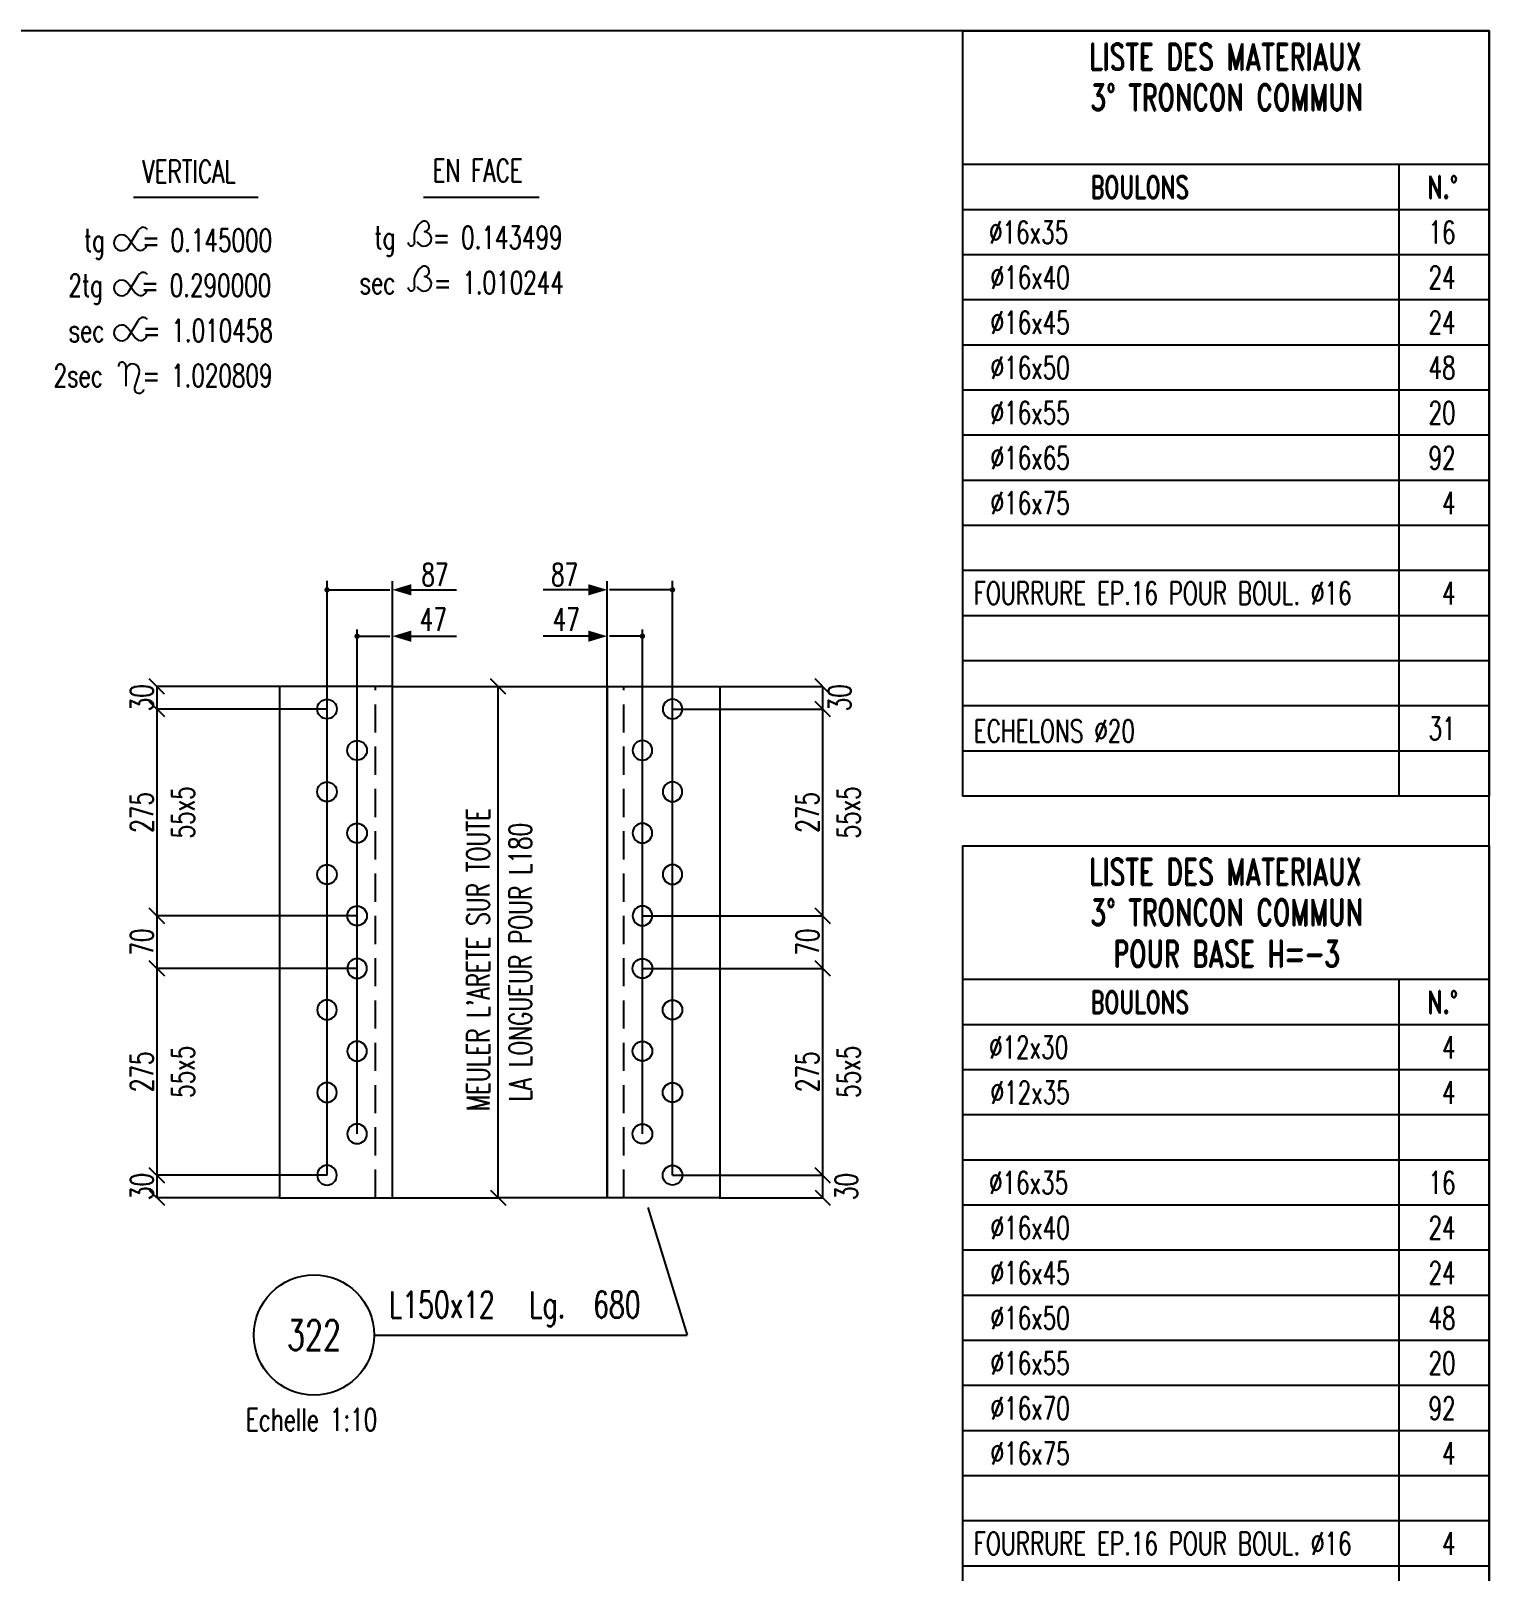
# Model space of a CAD drawing. Extents: x 142141 to 158361, y -119247 to -107767.
# Drawn here: x 154484 to 158361, y -111864 to -107767 of the extents above; entities that cross this region are included whole.
import ezdxf
from ezdxf.enums import TextEntityAlignment as Align

# ---------------------------------------------------------------- set-up
doc = ezdxf.new("R2010")
doc.units = 0
doc.header["$LTSCALE"] = 150
doc.header["$MEASUREMENT"] = 0
doc.linetypes.add('DASHED', pattern=[0.75, 0.5, -0.25])
doc.layers.get('0').update_dxf_attribs({"linetype": 'CONTINUOUS'})
for name, color, linetype in [('ASSI', 6, 'CONTINUOUS'), ('BOLLINI_1', 7, 'CONTINUOUS'), ('FORI', 2, 'CONTINUOUS'), ('LINEA-MEDIA', 7, 'CONTINUOUS'), ('LINEA_ANG', 2, 'CONTINUOUS'), ('LM', 7, 'CONTINUOUS'), ('LP', 3, 'CONTINUOUS'), ('LS', 7, 'CONTINUOUS'), ('QT_MAL', 7, 'CONTINUOUS'), ('QT_MPR', 7, 'CONTINUOUS'), ('TRAT-Y', 7, 'DASHED')]:
    doc.layers.add(name, color=color, linetype=linetype)
doc.styles.add('QUOTE', font='ROMANS8.SHX', dxfattribs={"width": 0.7})
doc.styles.add('RD', font='ROMAND8.SHX', dxfattribs={"width": 0.7})
doc.styles.add('RQL', font='ROMANS8.SHX', dxfattribs={"width": 0.7})
doc.styles.add('RS', font='ROMANS8.shx', dxfattribs={"width": 0.7})
doc.styles.get("Standard").update_dxf_attribs({"font": 'ROMANS8.SHX', "width": 0.7})
doc.dimstyles.new('FRECCE1', dxfattribs={"dimtxt": 60, "dimasz": 6.6667, "dimexe": 0, "dimexo": 0, "dimgap": 1, "dimtad": 1, "dimzin": 0, "dimdsep": 46, "dimtxsty": 'RS', "dimblk1": 'QUOTP', "dimblk2": 'QUOTF', "dimsah": 1, "dimcen": 0, "dimclrd": 2, "dimclre": 2, "dimclrt": 7, "dimadec": 0, "dimazin": 0, "dimtfac": 1, "dimtix": 1, "dimtmove": 2, "dimatfit": 3, "dimldrblk": 'QUOTP', "dimfxl": 1, "dimtolj": 1, "dimtzin": 0, "dimarcsym": 0})
doc.dimstyles.new('TRATTO', dxfattribs={"dimscale": 0, "dimtxt": 60, "dimasz": 40, "dimexe": 0, "dimexo": 0, "dimgap": 10, "dimtad": 1, "dimrnd": 0.5, "dimdsep": 46, "dimtxsty": 'RS', "dimblk1": 'OBLIQUE', "dimblk2": 'OBLIQUE', "dimsah": 1, "dimcen": 0.09, "dimclrd": 2, "dimclre": 2, "dimclrt": 7, "dimadec": 0, "dimazin": 0, "dimtfac": 1, "dimtix": 1, "dimtmove": 2, "dimatfit": 3, "dimfxl": 1, "dimtolj": 1, "dimtzin": 0, "dimarcsym": 0})

# ---------------------------------------------------------------- blocks, each defined once
blk = doc.blocks.new('ASSE98')
blk.add_line((0, 0), (1, 0))
at = {"color": 7, "style": 'QUOTE', "width": 0.5, "flags": 1}
for tag, p in [('TI', (1.3831, 6.8273)), ('DI_S', (1.3831, 6.4218)), ('D_S', (1.3831, 6.0209)), ('E_S', (1.3831, 5.6806)), ('NFORI', (1.3645, 5.2979)), ('ALAR', (1.3635, 4.9325)), ('FAM', (1.3775, 4.5465)), ('ALA', (1.3831, 4.1926)), ('DISP2', (1.3831, 3.8497)), ('DISP1', (1.3831, 3.5069)), ('PINZAF', (1.3831, 3.164)), ('PINZAI', (1.3831, 2.8211)), ('TRP', (1.3831, 2.4783)), ('NP', (1.3831, 2.1354)), ('SV', (1.3831, 1.7926)), ('PESO', (1.3831, 1.4497)), ('QUA', (1.3831, 1.1069)), ('LUN', (1.3831, 0.764)), ('PROF', (1.3831, 0.4211)), ('POS', (1.3831, 0.0783))]:
    blk.add_attdef(tag, p, '', height=0.2, dxfattribs=at)
at = {"color": 7, "flags": 1}
for tag, p in [('LAV1', (3.0743, 6.8285)), ('LAV2', (3.0743, 6.4951)), ('LAV3', (3.0743, 6.1618)), ('LAV4', (3.0743, 5.8285)), ('LAV5', (3.0743, 5.4951)), ('LAV6', (3.0743, 5.1618)), ('LAV7', (3.0743, 4.8285)), ('LAV8', (3.0743, 4.4951)), ('LAV9', (3.0743, 4.1618)), ('LAV10', (3.0743, 3.8285))]:
    blk.add_attdef(tag, p, '', height=0.2, dxfattribs=at)
blk = doc.blocks.new('16')
blk.add_circle((0, 0), 1)
blk = doc.blocks.new('_OBLIQUE')
at = {"color": 0, "linetype": 'ByBlock'}
blk.add_line((-0.5, -0.5), (0.5, 0.5), dxfattribs=at)
blk = doc.blocks.new('*D116')
at = {"layer": 'QT_MPR', "color": 2, "lineweight": -2, "transparency": 16777216}
for p, q in [((155271.1, -109570.7), (154818.7, -109570.7)), ((154818.7, -109570.7), (154818.7, -110120.7)), ((155351.1, -110120.7), (154818.7, -110120.7))]:
    blk.add_line(p, q, dxfattribs=at)
at = {"layer": 'QT_MPR', "color": 2, "lineweight": -2, "transparency": 16777216, "xscale": 40, "yscale": 40, "zscale": 40}
for p, rotation in [((154818.7, -109570.7), 89.99999999664429), ((154818.7, -110120.7), 269.9999999966442)]:
    blk.add_blockref('_OBLIQUE', p, dxfattribs=dict(at, rotation=rotation))
at = {"layer": 'QT_MPR', "color": 7, "transparency": 16777216, "insert": (154888.7, -109845.7), "char_height": 60, "attachment_point": 5, "rotation": 90, "style": 'RS'}
blk.add_mtext('\\A1;55x5', dxfattribs=at)
blk = doc.blocks.new('*D117')
at = {"layer": 'QT_MPR', "color": 2, "lineweight": -2, "transparency": 16777216}
for p, q in [((155271.1, -109570.7), (154818.7, -109570.7)), ((154818.7, -109570.7), (154818.7, -110120.7)), ((155351.1, -110120.7), (154818.7, -110120.7))]:
    blk.add_line(p, q, dxfattribs=at)
at = {"layer": 'QT_MPR', "color": 2, "lineweight": -2, "transparency": 16777216, "xscale": 40, "yscale": 40, "zscale": 40}
for p, rotation in [((154818.7, -109570.7), 89.99999999664429), ((154818.7, -110120.7), 269.9999999966442)]:
    blk.add_blockref('_OBLIQUE', p, dxfattribs=dict(at, rotation=rotation))
at = {"layer": 'QT_MPR', "color": 7, "transparency": 16777216, "insert": (154778.7, -109845.7), "char_height": 60, "attachment_point": 5, "rotation": 90, "style": 'RS'}
blk.add_mtext('\\A1;275', dxfattribs=at)
blk = doc.blocks.new('*D118')
at = {"layer": 'QT_MPR', "color": 2, "lineweight": -2, "transparency": 16777216}
for p, q in [((155351.1, -110120.7), (154818.7, -110120.7)), ((154818.7, -110120.7), (154818.7, -110260.7)), ((155351.1, -110260.7), (154818.7, -110260.7))]:
    blk.add_line(p, q, dxfattribs=at)
at = {"layer": 'QT_MPR', "color": 2, "lineweight": -2, "transparency": 16777216, "xscale": 40, "yscale": 40, "zscale": 40}
for p, rotation in [((154818.7, -110120.7), 89.99999999664429), ((154818.7, -110260.7), 269.9999999966442)]:
    blk.add_blockref('_OBLIQUE', p, dxfattribs=dict(at, rotation=rotation))
at = {"layer": 'QT_MPR', "color": 7, "transparency": 16777216, "insert": (154778.7, -110190.7), "char_height": 60, "attachment_point": 5, "rotation": 90, "style": 'RS'}
blk.add_mtext('\\A1;70', dxfattribs=at)
blk = doc.blocks.new('*D119')
at = {"layer": 'QT_MPR', "color": 2, "lineweight": -2, "transparency": 16777216}
for p, q in [((155351.1, -110260.7), (154818.7, -110260.7)), ((154818.7, -110260.7), (154818.7, -110810.7)), ((155271.1, -110810.7), (154818.7, -110810.7))]:
    blk.add_line(p, q, dxfattribs=at)
at = {"layer": 'QT_MPR', "color": 2, "lineweight": -2, "transparency": 16777216, "xscale": 40, "yscale": 40, "zscale": 40}
for p, rotation in [((154818.7, -110260.7), 89.99999999664429), ((154818.7, -110810.7), 269.9999999966442)]:
    blk.add_blockref('_OBLIQUE', p, dxfattribs=dict(at, rotation=rotation))
at = {"layer": 'QT_MPR', "color": 7, "transparency": 16777216, "insert": (154888.7, -110535.7), "char_height": 60, "attachment_point": 5, "rotation": 90, "style": 'RS'}
blk.add_mtext('\\A1;55x5', dxfattribs=at)
blk = doc.blocks.new('*D120')
at = {"layer": 'QT_MPR', "color": 2, "lineweight": -2, "transparency": 16777216}
for p, q in [((155351.1, -110260.7), (154818.7, -110260.7)), ((154818.7, -110260.7), (154818.7, -110810.7)), ((155271.1, -110810.7), (154818.7, -110810.7))]:
    blk.add_line(p, q, dxfattribs=at)
at = {"layer": 'QT_MPR', "color": 2, "lineweight": -2, "transparency": 16777216, "xscale": 40, "yscale": 40, "zscale": 40}
for p, rotation in [((154818.7, -110260.7), 89.99999999664429), ((154818.7, -110810.7), 269.9999999966442)]:
    blk.add_blockref('_OBLIQUE', p, dxfattribs=dict(at, rotation=rotation))
at = {"layer": 'QT_MPR', "color": 7, "transparency": 16777216, "insert": (154778.7, -110535.7), "char_height": 60, "attachment_point": 5, "rotation": 90, "style": 'RS'}
blk.add_mtext('\\A1;275', dxfattribs=at)
blk = doc.blocks.new('*D121')
at = {"layer": 'QT_MPR', "color": 2, "lineweight": -2, "transparency": 16777216}
for p, q in [((155147.1, -109510.7), (154818.7, -109510.7)), ((154818.7, -109510.7), (154818.7, -109570.7)), ((155271.1, -109570.7), (154818.7, -109570.7))]:
    blk.add_line(p, q, dxfattribs=at)
at = {"layer": 'QT_MPR', "color": 2, "lineweight": -2, "transparency": 16777216, "xscale": 40, "yscale": 40, "zscale": 40}
for p, rotation in [((154818.7, -109510.7), 89.99999999664429), ((154818.7, -109570.7), 269.9999999966442)]:
    blk.add_blockref('_OBLIQUE', p, dxfattribs=dict(at, rotation=rotation))
at = {"layer": 'QT_MPR', "color": 7, "transparency": 16777216, "insert": (154778.7, -109540.7), "char_height": 60, "attachment_point": 5, "rotation": 90, "style": 'RS'}
blk.add_mtext('\\A1;30', dxfattribs=at)
blk = doc.blocks.new('*D122')
at = {"layer": 'QT_MPR', "color": 2, "lineweight": -2, "transparency": 16777216}
for p, q in [((155271.1, -110810.7), (154818.7, -110810.7)), ((154818.7, -110810.7), (154818.7, -110870.7)), ((155147.1, -110870.7), (154818.7, -110870.7))]:
    blk.add_line(p, q, dxfattribs=at)
at = {"layer": 'QT_MPR', "color": 2, "lineweight": -2, "transparency": 16777216, "xscale": 40, "yscale": 40, "zscale": 40}
for p, rotation in [((154818.7, -110810.7), 89.99999999664429), ((154818.7, -110870.7), 269.9999999966442)]:
    blk.add_blockref('_OBLIQUE', p, dxfattribs=dict(at, rotation=rotation))
at = {"layer": 'QT_MPR', "color": 7, "transparency": 16777216, "insert": (154778.7, -110840.7), "char_height": 60, "attachment_point": 5, "rotation": 90, "style": 'RS'}
blk.add_mtext('\\A1;30', dxfattribs=at)
blk = doc.blocks.new('*D123')
at = {"layer": 'QT_MPR', "color": 2, "lineweight": -2, "transparency": 16777216}
for p, q in [((156189.7, -109570.7), (156588.6, -109570.7)), ((156588.6, -109570.7), (156588.6, -110120.7)), ((156109.7, -110120.7), (156588.6, -110120.7))]:
    blk.add_line(p, q, dxfattribs=at)
at = {"layer": 'QT_MPR', "color": 2, "lineweight": -2, "transparency": 16777216, "xscale": 40, "yscale": 40, "zscale": 40}
for p, rotation in [((156588.6, -109570.7), 90), ((156588.6, -110120.7), 270)]:
    blk.add_blockref('_OBLIQUE', p, dxfattribs=dict(at, rotation=rotation))
at = {"layer": 'QT_MPR', "color": 7, "transparency": 16777216, "insert": (156658.6, -109845.7), "char_height": 60, "attachment_point": 5, "rotation": 90, "style": 'RS'}
blk.add_mtext('\\A1;55x5', dxfattribs=at)
blk = doc.blocks.new('*D124')
at = {"layer": 'QT_MPR', "color": 2, "lineweight": -2, "transparency": 16777216}
for p, q in [((156189.7, -109570.7), (156588.6, -109570.7)), ((156588.6, -109570.7), (156588.6, -110120.7)), ((156109.7, -110120.7), (156588.6, -110120.7))]:
    blk.add_line(p, q, dxfattribs=at)
at = {"layer": 'QT_MPR', "color": 2, "lineweight": -2, "transparency": 16777216, "xscale": 40, "yscale": 40, "zscale": 40}
for p, rotation in [((156588.6, -109570.7), 90), ((156588.6, -110120.7), 270)]:
    blk.add_blockref('_OBLIQUE', p, dxfattribs=dict(at, rotation=rotation))
at = {"layer": 'QT_MPR', "color": 7, "transparency": 16777216, "insert": (156548.6, -109845.7), "char_height": 60, "attachment_point": 5, "rotation": 90, "style": 'RS'}
blk.add_mtext('\\A1;275', dxfattribs=at)
blk = doc.blocks.new('*D125')
at = {"layer": 'QT_MPR', "color": 2, "lineweight": -2, "transparency": 16777216}
for p, q in [((156109.7, -110120.7), (156588.6, -110120.7)), ((156588.6, -110120.7), (156588.6, -110260.7)), ((156109.7, -110260.7), (156588.6, -110260.7))]:
    blk.add_line(p, q, dxfattribs=at)
at = {"layer": 'QT_MPR', "color": 2, "lineweight": -2, "transparency": 16777216, "xscale": 40, "yscale": 40, "zscale": 40}
for p, rotation in [((156588.6, -110120.7), 90), ((156588.6, -110260.7), 270)]:
    blk.add_blockref('_OBLIQUE', p, dxfattribs=dict(at, rotation=rotation))
at = {"layer": 'QT_MPR', "color": 7, "transparency": 16777216, "insert": (156548.6, -110190.7), "char_height": 60, "attachment_point": 5, "rotation": 90, "style": 'RS'}
blk.add_mtext('\\A1;70', dxfattribs=at)
blk = doc.blocks.new('*D126')
at = {"layer": 'QT_MPR', "color": 2, "lineweight": -2, "transparency": 16777216}
for p, q in [((156109.7, -110260.7), (156588.6, -110260.7)), ((156588.6, -110260.7), (156588.6, -110810.7)), ((156189.7, -110810.7), (156588.6, -110810.7))]:
    blk.add_line(p, q, dxfattribs=at)
at = {"layer": 'QT_MPR', "color": 2, "lineweight": -2, "transparency": 16777216, "xscale": 40, "yscale": 40, "zscale": 40}
for p, rotation in [((156588.6, -110260.7), 90), ((156588.6, -110810.7), 270)]:
    blk.add_blockref('_OBLIQUE', p, dxfattribs=dict(at, rotation=rotation))
at = {"layer": 'QT_MPR', "color": 7, "transparency": 16777216, "insert": (156658.6, -110535.7), "char_height": 60, "attachment_point": 5, "rotation": 90, "style": 'RS'}
blk.add_mtext('\\A1;55x5', dxfattribs=at)
blk = doc.blocks.new('*D127')
at = {"layer": 'QT_MPR', "color": 2, "lineweight": -2, "transparency": 16777216}
for p, q in [((156109.7, -110260.7), (156588.6, -110260.7)), ((156588.6, -110260.7), (156588.6, -110810.7)), ((156189.7, -110810.7), (156588.6, -110810.7))]:
    blk.add_line(p, q, dxfattribs=at)
at = {"layer": 'QT_MPR', "color": 2, "lineweight": -2, "transparency": 16777216, "xscale": 40, "yscale": 40, "zscale": 40}
for p, rotation in [((156588.6, -110260.7), 90), ((156588.6, -110810.7), 270)]:
    blk.add_blockref('_OBLIQUE', p, dxfattribs=dict(at, rotation=rotation))
at = {"layer": 'QT_MPR', "color": 7, "transparency": 16777216, "insert": (156548.6, -110535.7), "char_height": 60, "attachment_point": 5, "rotation": 90, "style": 'RS'}
blk.add_mtext('\\A1;275', dxfattribs=at)
blk = doc.blocks.new('*D128')
at = {"layer": 'QT_MPR', "color": 2, "lineweight": -2, "transparency": 16777216}
for p, q in [((156313.7, -109510.7), (156588.6, -109510.7)), ((156588.6, -109510.7), (156588.6, -109570.7)), ((156189.7, -109570.7), (156588.6, -109570.7))]:
    blk.add_line(p, q, dxfattribs=at)
at = {"layer": 'QT_MPR', "color": 2, "lineweight": -2, "transparency": 16777216, "xscale": 40, "yscale": 40, "zscale": 40}
for p, rotation in [((156588.6, -109510.7), 90), ((156588.6, -109570.7), 270)]:
    blk.add_blockref('_OBLIQUE', p, dxfattribs=dict(at, rotation=rotation))
at = {"layer": 'QT_MPR', "color": 7, "transparency": 16777216, "insert": (156634.1, -109540.7), "char_height": 60, "attachment_point": 5, "rotation": 90, "style": 'RS'}
blk.add_mtext('\\A1;30', dxfattribs=at)
blk = doc.blocks.new('*D129')
at = {"layer": 'QT_MPR', "color": 2, "lineweight": -2, "transparency": 16777216}
for p, q in [((156189.7, -110810.7), (156588.6, -110810.7)), ((156588.6, -110810.7), (156588.6, -110870.7)), ((156313.7, -110870.7), (156588.6, -110870.7))]:
    blk.add_line(p, q, dxfattribs=at)
at = {"layer": 'QT_MPR', "color": 2, "lineweight": -2, "transparency": 16777216, "xscale": 40, "yscale": 40, "zscale": 40}
for p, rotation in [((156588.6, -110810.7), 90), ((156588.6, -110870.7), 270)]:
    blk.add_blockref('_OBLIQUE', p, dxfattribs=dict(at, rotation=rotation))
at = {"layer": 'QT_MPR', "color": 7, "transparency": 16777216, "insert": (156651.7, -110840.7), "char_height": 60, "attachment_point": 5, "rotation": 90, "style": 'RS'}
blk.add_mtext('\\A1;30', dxfattribs=at)
blk = doc.blocks.new('*D130')
at = {"layer": 'LS', "color": 2, "lineweight": -2, "transparency": 16777216}
for p, q in [((155445.1, -109510.7), (155726.2, -109510.7)), ((155726.2, -110870.7), (155726.2, -109510.7)), ((155445.1, -110870.7), (155726.2, -110870.7))]:
    blk.add_line(p, q, dxfattribs=at)
at = {"layer": 'LS', "color": 2, "lineweight": -2, "transparency": 16777216, "xscale": 40, "yscale": 40, "zscale": 40}
for p, rotation in [((155726.2, -109510.7), 90), ((155726.2, -110870.7), 270)]:
    blk.add_blockref('_OBLIQUE', p, dxfattribs=dict(at, rotation=rotation))
blk = doc.blocks.new('QUOTP')
at = {"layer": 'ASSI', "color": 2, "const_width": 1.07}
blk.add_lwpolyline([(-0.53, 0, 1), (0.53, 0, 1)], format="xyb", close=True, dxfattribs=at)
blk = doc.blocks.new('QUOTF')
at = {"layer": 'LS', "color": 2}
blk.add_line((7.5, 0), (25.5, 0), dxfattribs=at)
blk.add_solid([(7.5, 2.25), (0, 0), (7.5, -2.25)], dxfattribs=at)
blk = doc.blocks.new('*D161')
at = {"layer": 'QT_MAL', "color": 2, "lineweight": -2, "transparency": 16777216}
for p, q in [((155351.1, -109376.9), (155351.1, -109376.9)), ((155357.8, -109376.9), (155438.4, -109376.9)), ((155445.1, -109376.9), (155445.1, -109376.9))]:
    blk.add_line(p, q, dxfattribs=at)
at = {"layer": 'QT_MAL', "color": 2, "lineweight": -2, "transparency": 16777216, "xscale": 6.6667, "yscale": 6.6667, "zscale": 6.6667}
for name, p, rotation in [('QUOTP', (155351.1, -109376.9), 179.9999999966443), ('QUOTF', (155445.1, -109376.9), 359.9999999966443)]:
    blk.add_blockref(name, p, dxfattribs=dict(at, rotation=rotation))
at = {"layer": 'QT_MAL', "color": 7, "transparency": 16777216, "insert": (155553.8, -109332.6), "char_height": 60, "attachment_point": 5, "rotation": 360, "style": 'RS'}
blk.add_mtext('\\A1;47', dxfattribs=at)
blk = doc.blocks.new('*D162')
at = {"layer": 'QT_MAL', "color": 2, "lineweight": -2, "transparency": 16777216}
for p, q in [((155271.1, -109253.5), (155271.1, -109253.5)), ((155277.8, -109253.5), (155438.4, -109253.5)), ((155445.1, -109253.5), (155445.1, -109253.5))]:
    blk.add_line(p, q, dxfattribs=at)
at = {"layer": 'QT_MAL', "color": 2, "lineweight": -2, "transparency": 16777216, "xscale": 6.6667, "yscale": 6.6667, "zscale": 6.6667}
for name, p, rotation in [('QUOTP', (155271.1, -109253.5), 179.9999999966443), ('QUOTF', (155445.1, -109253.5), 359.9999999966443)]:
    blk.add_blockref(name, p, dxfattribs=dict(at, rotation=rotation))
at = {"layer": 'QT_MAL', "color": 7, "transparency": 16777216, "insert": (155557.9, -109213.2), "char_height": 60, "attachment_point": 5, "rotation": 360, "style": 'RS'}
blk.add_mtext('\\A1;87', dxfattribs=at)
blk = doc.blocks.new('xxx')
blk.add_circle((0, 0), 8)
at = {"color": 3, "style": 'RQL', "width": 0.7}
blk.add_attdef('POS', text='', height=4, dxfattribs=at).set_placement((0, 0), align=Align.MIDDLE)
at = {"style": 'RQL', "width": 0.7, "flags": 1}
for tag, p in [('POS1', (-0.39, -5.42)), ('TIPO', (-0.39, -8.66))]:
    blk.add_attdef(tag, p, '', height=2, dxfattribs=at)
blk = doc.blocks.new('*D188')
at = {"layer": 'QT_MAL', "color": 2, "lineweight": -2, "transparency": 16777216}
for p, q in [((156015.7, -109376.9), (156015.7, -109376.9)), ((156103, -109376.9), (156022.4, -109376.9)), ((156109.7, -109376.9), (156109.7, -109376.9))]:
    blk.add_line(p, q, dxfattribs=at)
at = {"layer": 'QT_MAL', "color": 2, "lineweight": -2, "transparency": 16777216, "xscale": 6.6667, "yscale": 6.6667, "zscale": 6.6667}
for name, p, rotation in [('QUOTF', (156015.7, -109376.9), 179.9999999966443), ('QUOTP', (156109.7, -109376.9), 359.9999999966443)]:
    blk.add_blockref(name, p, dxfattribs=dict(at, rotation=rotation))
at = {"layer": 'QT_MAL', "color": 7, "transparency": 16777216, "insert": (155907, -109332.6), "char_height": 60, "attachment_point": 5, "rotation": 360, "style": 'RS'}
blk.add_mtext('\\A1;47', dxfattribs=at)
blk = doc.blocks.new('*D189')
at = {"layer": 'QT_MAL', "color": 2, "lineweight": -2, "transparency": 16777216}
for p, q in [((156015.7, -109253.5), (156015.7, -109253.5)), ((156183, -109253.5), (156022.4, -109253.5)), ((156189.7, -109253.5), (156189.7, -109253.5))]:
    blk.add_line(p, q, dxfattribs=at)
at = {"layer": 'QT_MAL', "color": 2, "lineweight": -2, "transparency": 16777216, "xscale": 6.6667, "yscale": 6.6667, "zscale": 6.6667}
for name, p, rotation in [('QUOTF', (156015.7, -109253.5), 179.9999999966443), ('QUOTP', (156189.7, -109253.5), 359.9999999966443)]:
    blk.add_blockref(name, p, dxfattribs=dict(at, rotation=rotation))
at = {"layer": 'QT_MAL', "color": 7, "transparency": 16777216, "insert": (155902.8, -109213.2), "char_height": 60, "attachment_point": 5, "rotation": 360, "style": 'RS'}
blk.add_mtext('\\A1;87', dxfattribs=at)

msp = doc.modelspace()

# ---------------------------------------------------------------- linework, layer by layer
at = {"layer": 'LINEA-MEDIA'}
for p, q in [((154756.414, -108209.05), (155087.934, -108209.05)), ((155527.792, -108209.05), (155834.755, -108209.05)), ((154742.083, -108317.664), (154761.937, -108343.927)), ((154743.403, -108341.071), (154770.067, -108296.042)), ((154743.403, -108461.243), (154770.067, -108416.214)), ((154742.083, -108437.836), (154761.937, -108464.099)), ((154743.403, -108580.915), (154770.067, -108535.886)), ((154742.083, -108557.508), (154761.937, -108583.771)), ((154736.532, -108658.911), (154736.532, -108711.401)), ((154771.729, -108676.18), (154759.664, -108714.929))]:
    msp.add_line(p, q, dxfattribs=at)
for centre, radius, start, end in [((154782.238, -108303.249), 14.145, 36.935571, 149.368163), ((155554.416, -108315.744), 51.996, 132.141042, 193.778634), ((155529.333, -108286.939), 13.827, 270, 135.157666), ((154725.301, -108330.351), 21.038, 37.08899, 329.368163), ((155495.137, -108329.715), 8.921, 179.906205, 10.244605), ((155529.333, -108320.124), 19.358, 200.722607, 90), ((154775.434, -108333.723), 16.92, 217.08899, 345.851113), ((154782.238, -108423.421), 14.145, 36.935571, 149.368163), ((155554.416, -108435.332), 51.996, 132.141042, 193.778634), ((155529.333, -108406.527), 13.827, 270, 135.157666), ((154725.301, -108450.524), 21.038, 37.08899, 329.368163), ((155495.137, -108449.303), 8.921, 179.906205, 10.244605), ((155529.333, -108439.712), 19.358, 200.722607, 90), ((154775.434, -108453.895), 16.92, 217.08899, 345.851113), ((154782.238, -108543.093), 14.145, 36.935571, 149.368163), ((154725.301, -108570.195), 21.038, 37.08899, 329.368163), ((154775.434, -108573.567), 16.92, 217.08899, 345.851113), ((154726.459, -108658.171), 10.074, 355.786368, 189.399767), ((154754.445, -108670.798), 18.103, 342.70498, 171.681716), ((154771.424, -108718.591), 12.317, 162.70498, 355.007087)]:
    msp.add_arc(centre, radius, start, end, dxfattribs=at)
at = {"layer": 'LINEA_ANG'}
for p, q in [((155445.095, -109510.728), (155145.095, -109510.728)), ((155145.095, -109510.728), (155145.095, -110870.728)), ((155445.095, -110870.728), (155445.095, -109510.728)), ((156015.696, -110870.728), (156015.696, -109510.728)), ((156015.696, -109510.728), (156315.696, -109510.728)), ((156315.696, -109510.728), (156315.696, -110870.728)), ((155145.095, -110870.728), (155445.095, -110870.728)), ((156315.696, -110870.728), (156015.696, -110870.728))]:
    msp.add_line(p, q, dxfattribs=at)
at = {"layer": 'LP'}
for p, q in [((156960.931, -107766.591), (156960.931, -109802.389)), ((156960.931, -107766.591), (158360.931, -107766.591)), ((158360.931, -107766.591), (158360.931, -109802.389)), ((158360.931, -108122.591), (156960.931, -108122.591)), ((158360.931, -108242.574), (156960.931, -108242.574)), ((156960.931, -109934.524), (156960.931, -112210.322)), ((156960.931, -109934.524), (158360.931, -109934.524)), ((158360.931, -109934.524), (158360.931, -112210.322)), ((158360.931, -110290.524), (156960.931, -110290.524)), ((158360.931, -110410.507), (156960.931, -110410.507))]:
    msp.add_line(p, q, dxfattribs=at)
at = {"layer": 'LS', "color": 3}
for p, q in [((158120.66, -108122.591), (158120.66, -109802.389)), ((158120.66, -108122.591), (158120.66, -109802.389)), ((158360.931, -109802.389), (156960.931, -109802.389)), ((158120.66, -110290.524), (158120.66, -112210.322)), ((158120.66, -110290.524), (158120.66, -112210.322))]:
    msp.add_line(p, q, dxfattribs=at)
at = {"layer": 'LS', "color": 6}
for p, q in [((158360.931, -108362.557), (156960.931, -108362.557)), ((158360.931, -108482.557), (156960.931, -108482.557)), ((158360.931, -108602.54), (156960.931, -108602.54)), ((158360.931, -108602.557), (156960.931, -108602.557)), ((158360.931, -108722.524), (156960.931, -108722.524)), ((158360.931, -108722.54), (156960.931, -108722.54)), ((158360.931, -108842.507), (156960.931, -108842.507)), ((158360.931, -108962.49), (156960.931, -108962.49)), ((158360.931, -109082.473), (156960.931, -109082.473)), ((155271.094, -110810.728), (155271.094, -109229.918)), ((155445.095, -109510.728), (155445.095, -109230.73)), ((156015.696, -109510.728), (156015.696, -109230.73)), ((156189.697, -110810.728), (156189.697, -109229.918)), ((158360.931, -109202.456), (156960.931, -109202.456)), ((158360.931, -109322.44), (156960.931, -109322.44)), ((155351.094, -110700.728), (155351.094, -109359.461)), ((156109.696, -110700.728), (156109.696, -109359.461)), ((158360.931, -109442.44), (156960.931, -109442.44)), ((158360.931, -109562.423), (156960.931, -109562.423)), ((158360.931, -109562.423), (156960.931, -109562.423)), ((158360.931, -109682.406), (156960.931, -109682.406)), ((158360.931, -110530.49), (156960.931, -110530.49)), ((158360.931, -110650.49), (156960.931, -110650.49)), ((158360.931, -110770.473), (156960.931, -110770.473)), ((158360.931, -110770.49), (156960.931, -110770.49)), ((158360.931, -110890.473), (156960.931, -110890.473)), ((158360.931, -111010.473), (156960.931, -111010.473)), ((158360.931, -111130.456), (156960.931, -111130.456)), ((158360.931, -111130.473), (156960.931, -111130.473)), ((155396.463, -111235.828), (156228.731, -111235.828)), ((158360.931, -111250.44), (156960.931, -111250.44)), ((158360.931, -111250.456), (156960.931, -111250.456)), ((158360.931, -111370.423), (156960.931, -111370.423)), ((158360.931, -111490.406), (156960.931, -111490.406)), ((158360.931, -111610.389), (156960.931, -111610.389)), ((158360.931, -111730.372), (156960.931, -111730.372)), ((158360.931, -111850.356), (156960.931, -111850.356))]:
    msp.add_line(p, q, dxfattribs=at)
at = {"layer": 'LS', "color": 2}
for p, q in [((155726.192, -109510.728), (156015.696, -109510.728)), ((156015.696, -110870.728), (155726.192, -110870.728))]:
    msp.add_line(p, q, dxfattribs=at)
at = {"layer": 'LS', "color": 8}
msp.add_lwpolyline([(142140.931, -107766.591), (142140.931, -119246.591), (154860.931, -119246.591), (154860.931, -117646.591), (158360.931, -117646.591), (158360.931, -107766.591), (142140.931, -107766.591)], close=True, dxfattribs=at)
at = {"layer": 'LS', "color": 6}
msp.add_lwpolyline([(156123.809, -110896.772), (156228.731, -111235.828)], dxfattribs=at)
at = {"layer": 'TRAT-Y'}
for p, q in [((155400.095, -110870.728), (155400.095, -109510.728)), ((156060.696, -110870.728), (156060.696, -109510.728))]:
    msp.add_line(p, q, dxfattribs=at)

# ---------------------------------------------------------------- block references
at = {"layer": 'ASSI'}
ref = msp.add_blockref('ASSE98', (155445.095, -110870.728), dxfattribs=dict(at, xscale=1360, yscale=2, zscale=1360, rotation=89.99999999664426))
ref.add_attrib('PROF', 'L150x12', (155435.638, -111189.653), dxfattribs={"layer": '0', "color": 2, "height": 70, "style": 'QUOTE', "width": 0.7})
ref.add_attrib('LUN', '680', (155978.71, -111189.653), dxfattribs={"layer": '0', "color": 2, "height": 70, "style": 'QUOTE', "width": 0.7})
ref.add_attrib('SV', 'Lg.', (155808.333, -111189.653), dxfattribs={"layer": '0', "color": 2, "height": 70, "style": 'QUOTE', "width": 0.7})
at = {"layer": 'ASSI', "xscale": 1359.999999999999, "yscale": 2, "zscale": 1359.999999999999, "rotation": 270}
msp.add_blockref('ASSE98', (156015.696, -109510.728), dxfattribs=at)
at = {"layer": 'BOLLINI_1', "xscale": 20, "yscale": 20, "zscale": 20}
msp.add_blockref('xxx', (155236.463, -111235.828), dxfattribs=at).add_auto_attribs({'POS': '322'})
at = {"layer": 'FORI'}
for p, xscale, yscale, zscale, rotation in [((155271.094, -109570.71), 25.99999999999999, 25.99999999999999, 25.99999999999999, 171.8338606943028), ((156189.697, -109570.71), -26, 26, 26, 188.1661393056972), ((155351.094, -109680.71), 25.99999999999999, 25.99999999999999, 25.99999999999999, 171.8338606943028), ((156109.696, -109680.71), -26, 26, 26, 188.1661393056972), ((155271.094, -109790.71), 25.99999999999999, 25.99999999999999, 25.99999999999999, 171.8338606943028), ((156189.696, -109790.71), -26, 26, 26, 188.1661393056972), ((155351.094, -109900.71), 25.99999999999999, 25.99999999999999, 25.99999999999999, 171.8338606943028), ((156109.696, -109900.71), -26, 26, 26, 188.1661393056972), ((155271.094, -110010.71), 25.99999999999999, 25.99999999999999, 25.99999999999999, 171.8338606943028), ((156189.696, -110010.71), -26, 26, 26, 188.1661393056972), ((155351.095, -110120.71), 25.99999999999999, 25.99999999999999, 25.99999999999999, 171.8338606943028), ((156109.696, -110120.71), -26, 26, 26, 188.1661393056972), ((155351.095, -110260.728), -25.99999999999999, 25.99999999999999, 26, 8.166139299000035), ((156109.696, -110260.728), 25.99999999999999, 25.99999999999999, 25.99999999999999, 351.833860701), ((155271.094, -110370.728), -25.99999999999999, 25.99999999999999, 26, 8.166139299000035), ((156189.696, -110370.728), 25.99999999999999, 25.99999999999999, 25.99999999999999, 351.833860701), ((155351.094, -110480.728), -25.99999999999999, 25.99999999999999, 26, 8.166139299000035), ((156109.696, -110480.728), 25.99999999999999, 25.99999999999999, 25.99999999999999, 351.833860701), ((155271.094, -110590.728), -25.99999999999999, 25.99999999999999, 26, 8.166139299000035), ((156189.696, -110590.728), 25.99999999999999, 25.99999999999999, 25.99999999999999, 351.833860701), ((155351.094, -110700.728), -25.99999999999999, 25.99999999999999, 26, 8.166139299000035), ((156109.696, -110700.728), 25.99999999999999, 25.99999999999999, 25.99999999999999, 351.833860701), ((155271.094, -110810.728), -25.99999999999999, 25.99999999999999, 26, 8.166139299000035), ((156189.697, -110810.728), 25.99999999999999, 25.99999999999999, 25.99999999999999, 351.833860701)]:
    msp.add_blockref('16', p, dxfattribs=dict(at, xscale=xscale, yscale=yscale, zscale=zscale, rotation=rotation))

# ---------------------------------------------------------------- texts
at = {"layer": 'LINEA-MEDIA', "style": 'RS', "width": 0.7}
for s, p in [('VERTICAL', (154780.473, -108171.048)), ('EN FACE', (155552.05, -108168.218)), ('tg   = 0.145000', (154625.085, -108353.685)), ('tg   = 0.143499', (155397.386, -108346.442)), ('2tg   = 0.290000', (154583.613, -108473.686)), ('sec   = 1.010244', (155357.559, -108466.443)), ('sec   = 1.010458', (154584.055, -108593.687)), ('2sec   = 1.020809', (154543.991, -108713.689))]:
    msp.add_text(s, height=60.0007, dxfattribs=at).set_placement(p)
at = {"layer": 'LM', "style": 'RD', "width": 0.7}
for s, p in [('LISTE DES MATERIAUX', (157659.24, -107835.675)), ('3° TRONCON COMMUN', (157663.155, -107943.678)), ('LISTE DES MATERIAUX', (157659.24, -110003.608)), ('3° TRONCON COMMUN', (157663.155, -110111.611)), ('POUR BASE H=-3', (157663.155, -110221.706))]:
    msp.add_text(s, height=69.993, dxfattribs=at).set_placement(p, align=Align.MIDDLE)
at = {"layer": 'LM', "char_height": 59.9916, "style": 'RD'}
for s, insert, attachment_point in [('BOULONS', (157301.978, -108182.582), 4), ('N.°', (158277.943, -108182.582), 6), ('BOULONS', (157301.978, -110350.515), 4), ('N.°', (158277.943, -110350.515), 6)]:
    msp.add_mtext(s, dxfattribs=dict(at, insert=insert, attachment_point=attachment_point))
at = {"layer": 'LS', "color": 7, "style": 'RS', "width": 0.7}
for s, height, p in [('∅16x35', 59.9916, (157031.104, -108332.602)), ('∅16x40', 59.9916, (157035.314, -108452.528)), ('∅16x45', 59.9916, (157035.314, -108572.528)), ('∅16x50', 59.9916, (157035.314, -108692.511)), ('∅16x55', 59.9916, (157035.314, -108812.477)), ('∅16x65', 59.9916, (157035.314, -108932.477)), ('∅16x75', 59.9916, (157035.314, -109052.461)), ('FOURRURE EP.16 POUR BOUL. %%C16', 59.9916, (156990.662, -109292.461)), ('ECHELONS %%C20', 59.9916, (156990.662, -109659.127)), ('∅12x30', 59.9916, (157031.104, -110500.535)), ('∅12x35', 59.9916, (157035.314, -110620.461)), ('∅16x35', 59.9916, (157031.104, -110860.518)), ('∅16x40', 59.9916, (157035.314, -110980.444)), ('∅16x45', 59.9916, (157035.314, -111100.444)), ('∅16x50', 59.9916, (157035.314, -111220.427)), ('∅16x55', 59.9916, (157035.314, -111340.393)), ('∅16x70', 59.9916, (157035.314, -111460.393)), ('Echelle 1:10', 60, (155055.284, -111490.789)), ('∅16x75', 59.9916, (157035.314, -111580.377)), ('FOURRURE EP.16 POUR BOUL. %%C16', 59.9916, (156990.662, -111820.377))]:
    msp.add_text(s, height=height, dxfattribs=at).set_placement(p)
for s, height, p in [('16', 59.9916, (158271.654, -108332.545)), ('24', 59.9916, (158271.654, -108452.528)), ('24', 59.9916, (158271.654, -108572.528)), ('48', 59.9916, (158271.654, -108692.511)), ('20', 59.9916, (158271.654, -108812.511)), ('92', 59.9916, (158271.654, -108932.477)), ('4', 59.992, (158271.654, -109052.461)), ('4', 59.992, (158271.654, -109292.427)), ('31', 59.9916, (158271.654, -109652.393)), ('4', 59.992, (158271.654, -110500.477)), ('4', 59.992, (158271.654, -110620.461)), ('16', 59.9916, (158271.654, -110860.461)), ('24', 59.9916, (158271.654, -110980.444)), ('24', 59.9916, (158271.654, -111100.444)), ('48', 59.9916, (158271.654, -111220.427)), ('20', 59.9916, (158271.654, -111340.427)), ('92', 59.9916, (158271.654, -111460.393)), ('4', 59.992, (158271.654, -111580.377)), ('4', 59.992, (158271.654, -111820.343))]:
    msp.add_text(s, height=height, dxfattribs=at).set_placement(p, align=Align.RIGHT)
for s, p in [("MEULER L'ARETE SUR TOUTE", (155702.86, -110640.348)), ('LA LONGUEUR POUR L180', (155814.979, -110615.094))]:
    msp.add_text(s, height=60, rotation=90, dxfattribs=at).set_placement(p)

# ---------------------------------------------------------------- dimensions: what is measured, and where the dimension line sits
at = {"layer": 'LS'}
dim = msp.add_linear_dim(base=(155726.192, -109510.728), p1=(155445.095, -110870.728), p2=(155445.095, -109510.728), angle=90, text=' ', dimstyle='TRATTO', override={"dimscale": 1}, dxfattribs=at)
dim.commit()
dim.dimension.update_dxf_attribs({"geometry": '*D130', "text_midpoint": (155726.192, -110190.728)})
at = {"layer": 'QT_MAL'}
for base, p1, p2, angle, text, picture, middle in [((155445.095, -109253.542), (155271.094, -109253.542), (155445.095, -109253.542), 360, '87', '*D162', (155557.948, -109213.236)), ((156015.696, -109253.542), (156189.697, -109253.542), (156015.696, -109253.542), 180, '87', '*D189', (155902.843, -109213.236)), ((155445.095, -109376.898), (155351.094, -109376.898), (155445.095, -109376.898), 360, '47', '*D161', (155553.828, -109332.601)), ((156015.696, -109376.898), (156109.696, -109376.898), (156015.696, -109376.898), 180, '47', '*D188', (155906.963, -109332.601))]:
    dim = msp.add_linear_dim(base=base, p1=p1, p2=p2, angle=angle, text=text, dimstyle='FRECCE1', dxfattribs=at)
    dim.commit()
    dim.dimension.update_dxf_attribs({"geometry": picture, "text_midpoint": middle, "dimtype": 160})
at = {"layer": 'QT_MPR'}
for base, p1, p2, text, picture, middle in [((154818.658, -109570.71), (155147.095, -109510.728), (155271.094, -109570.71), '30', '*D121', (154778.658, -109540.719)), ((156588.606, -109570.71), (156313.696, -109510.728), (156189.697, -109570.71), '30', '*D128', (156634.125, -109540.719)), ((154818.658, -110120.71), (155271.094, -109570.71), (155351.095, -110120.71), '275', '*D117', (154778.658, -109845.71)), ((154818.658, -110120.71), (155271.094, -109570.71), (155351.095, -110120.71), '55x5', '*D116', (154888.658, -109845.71)), ((156588.606, -110120.71), (156189.697, -109570.71), (156109.696, -110120.71), '55x5', '*D123', (156658.606, -109845.71)), ((156588.606, -110120.71), (156189.697, -109570.71), (156109.696, -110120.71), '275', '*D124', (156548.606, -109845.71)), ((154818.658, -110260.728), (155351.095, -110120.71), (155351.095, -110260.728), '70', '*D118', (154778.658, -110190.719)), ((156588.606, -110260.728), (156109.696, -110120.71), (156109.696, -110260.728), '70', '*D125', (156548.606, -110190.719)), ((154818.658, -110810.728), (155351.095, -110260.728), (155271.094, -110810.728), '275', '*D120', (154778.658, -110535.728)), ((154818.658, -110810.728), (155351.095, -110260.728), (155271.094, -110810.728), '55x5', '*D119', (154888.658, -110535.728)), ((156588.606, -110810.728), (156109.696, -110260.728), (156189.697, -110810.728), '55x5', '*D126', (156658.606, -110535.728)), ((156588.606, -110810.728), (156109.696, -110260.728), (156189.697, -110810.728), '275', '*D127', (156548.606, -110535.728)), ((154818.658, -110870.728), (155271.094, -110810.728), (155147.095, -110870.728), '30', '*D122', (154778.658, -110840.728)), ((156588.606, -110870.728), (156189.697, -110810.728), (156313.696, -110870.728), '30', '*D129', (156651.697, -110840.728))]:
    dim = msp.add_linear_dim(base=base, p1=p1, p2=p2, angle=90, text=text, dimstyle='TRATTO', override={"dimscale": 1}, dxfattribs=at)
    dim.commit()
    dim.dimension.update_dxf_attribs({"geometry": picture, "text_midpoint": middle, "dimtype": 160})

doc.saveas('drawing.dxf')
